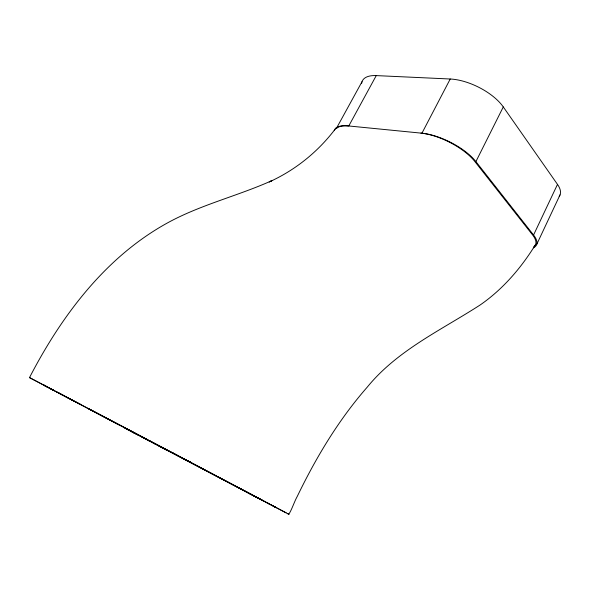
<?xml version="1.0" encoding="UTF-8"?>
<svg xmlns="http://www.w3.org/2000/svg" width="590" height="590" viewBox="0 0 590 590"><rect width="100%" height="100%" fill="white"/><g stroke="black" fill="none" stroke-linecap="round" stroke-linejoin="round"><path stroke-width="0.89" d="M157.545 445.288L283.318 511.397C285.132 512.349 286.954 513.3 288.776 514.244C291.689 510.07 294.373 501.478 297.323 496.286C316.159 457.324 338.616 419.785 367.231 387.158C397.284 350.261 441.032 330.245 480.127 304.993C502.857 289.284 521.162 267.949 535.573 244.526M536.583 244.71L560.006 194.921M533.345 247.807A38.335 13.622 24.6 0 0 533.559 235.027L557.491 184.39L503.285 106.93A41.212 18.983 26.3 0 0 450.222 79.008L376.25 75.601A38.416 16.55 28.5 0 0 361.633 83.419M533.559 235.027L475.901 161.608L503.285 106.93M334.265 130.641A38.97 14.514 28.4 0 1 347.886 125.884L421.939 133.207L450.222 79.008M118.678 424.778L29.5 377.6C61.795 315.193 106.48 255.706 169.455 221.847C202.009 204.398 238.242 195.74 271.82 180.673L269.188 181.956C295.568 170.038 318.63 151.32 335.917 128.126M376.25 75.601L348.779 125.972A39.006 14.543 28.4 0 0 336.779 128.214M336.425 128.34L362.017 81.7M29.5 377.6L117.152 423.672M181.41 457.471L190.518 462.309M80.424 404.43L77.371 402.83M63.432 395.462L58.676 392.97L60.04 393.7M44.243 385.351L43.336 384.887L47.163 386.929M273.517 506.205L276.105 507.555L274.195 506.53M275.021 506.994L276.076 507.54L275.685 507.326M45.887 386.214L43.328 384.887L45.703 386.155M45.659 386.096L47.252 386.929M190.238 462.162L189.412 461.734M148.606 440.538L150.03 441.283L146.578 439.447M241.73 489.42L240.993 489.036L242.918 490.061M260.588 499.376L261.665 499.937L260.161 499.133M267.344 502.953L269.593 504.118L266.26 502.341M46.603 386.583L48.904 387.792M54.398 390.691L50.209 388.508L53.078 390.042M48.852 387.763L53.329 390.115M55.777 391.413L58.882 393.051M52.606 389.732L54.671 390.816M76.626 402.439L75.011 401.591M173.209 453.172L172.361 452.729L181.042 457.272M173.733 453.452L174.308 453.747M188.328 461.166L188.896 461.461M263.804 501.094L88.485 408.686L158.445 445.457M153.194 442.979L155.03 443.946M117.572 423.893L136.187 433.65M136.696 433.945L138.355 434.815M138.952 435.147L147.323 439.535M148.953 440.391L160.709 446.586M161.476 446.984L169.669 451.284M170.156 451.534L172.191 452.619M64.258 395.897L65.158 396.362M66.117 396.871L70.394 399.128M71.007 399.482L74.104 401.119M160.074 446.313L180.791 457.191M183.66 458.673L185.518 459.684M186.322 460.104L187.723 460.842M250.986 494.287L244.489 490.865M253.095 495.401L254.106 495.939M65.438 396.554L74.62 401.355M135.803 433.761L126.371 428.812L128.34 429.859M143.982 438.112L144.926 438.606M249.496 493.542L258.272 498.159M130.825 431.202L166.424 449.993M123.598 427.433L138.871 435.486M188.151 461.033L190.01 462.014M190.142 462.073L192.008 463.062M192.532 463.334L196.831 465.606M197.48 465.93L216.006 475.747M217.334 476.418L286.12 512.813M173.593 453.393L174.139 453.68M174.743 453.998L175.422 454.359M177 455.192L177.885 455.664M180.415 457.007L182.03 457.862M183.652 458.718L263.752 501.013M64.428 396.015L60.556 393.973M75.55 401.842L80.439 404.438M132.389 432.005L134.601 433.171M141.74 436.888L145.774 439.019M273 505.896L275.242 507.083M270.817 504.738L273.045 505.918M172.656 452.899L173.099 453.127M189.338 461.675L190.164 462.11M287.485 513.536L289.012 514.355M420.913 133.111A41.846 16.69 26.6 0 1 474.817 161.483L532.527 234.85A38.291 13.6 24.7 0 1 533.78 246.782M421.939 133.207A41.883 16.719 26.5 0 1 475.901 161.608M557.491 184.39A37.782 15.51 24 0 1 559.209 196.322"/></g></svg>
